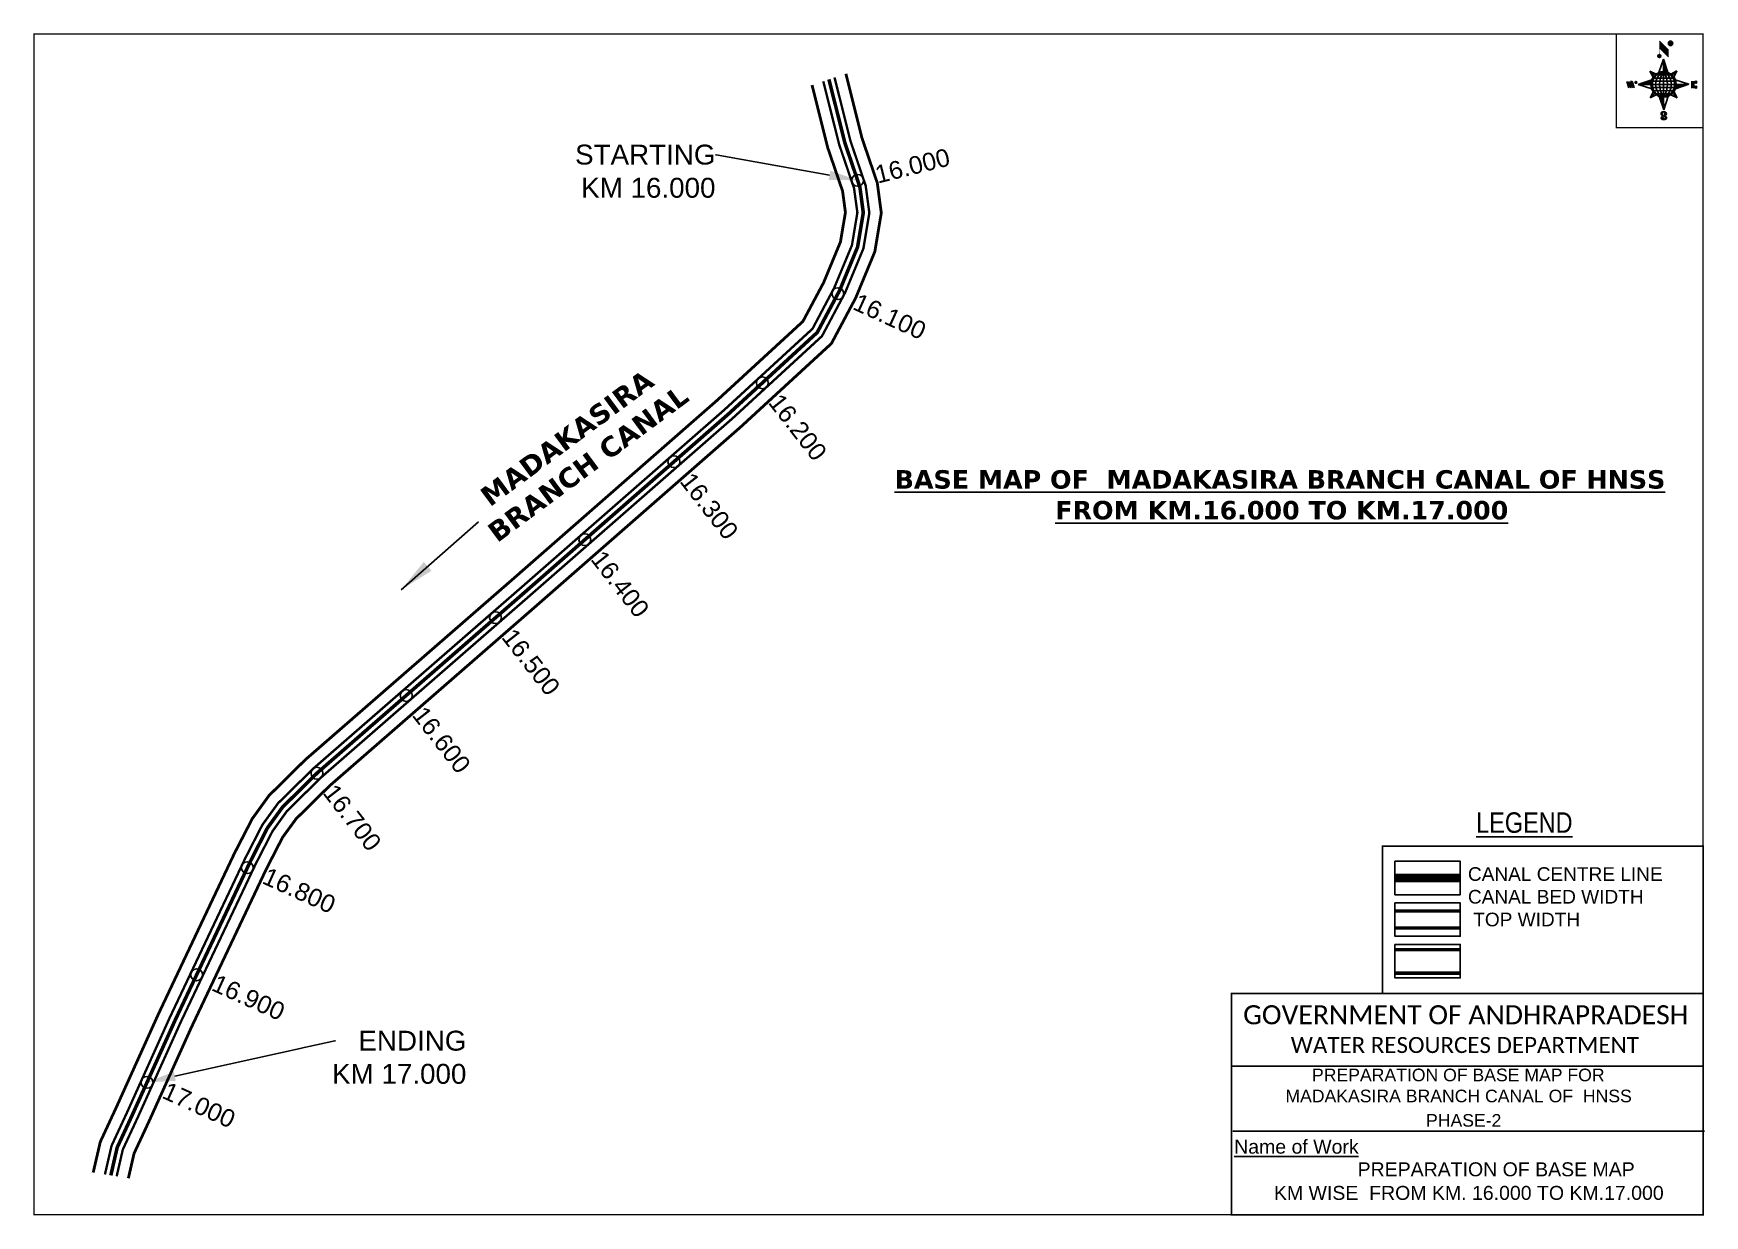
# Model space of a CAD drawing. Header units: inches. Extents: x 780448 to 781859, y 1566317 to 1567314.
import ezdxf
from ezdxf import colors
from ezdxf.entities.mleader import LeaderData, LeaderLine
from ezdxf.enums import TextEntityAlignment as Align
from ezdxf.math import Vec2, Vec3

# ---------------------------------------------------------------- set-up
doc = ezdxf.new("R2010")
doc.units = ezdxf.units.IN
doc.header["$MEASUREMENT"] = 0
doc.header["$PDMODE"] = 32
doc.header["$PDSIZE"] = 10
doc.linetypes.add('HIDDEN2', pattern=[0.1875, 0.125, -0.0625])
for name, color, linetype in [('AQUADUCT', 1, 'Continuous'), ('bord', 1, 'Continuous'), ('CANAL1', 242, 'Continuous'), ('CSMark', 72, 'Continuous'), ('DCBMS', 232, 'Continuous'), ('PAGE', 7, 'Continuous'), ('TEXT', 6, 'Continuous')]:
    doc.layers.add(name, color=color, linetype=linetype)
doc.styles.add('ARIALN', font='ARIALN.TTF')
doc.styles.get("Standard").update_dxf_attribs({"font": 'arial.ttf'})
doc.dimstyles.get("Standard").update_dxf_attribs({"dimtxt": 0.18, "dimasz": 0.18, "dimexe": 0.18, "dimexo": 0.0625, "dimgap": 0.09, "dimtad": 0, "dimtih": 1, "dimtoh": 1, "dimdec": 4, "dimzin": 0, "dimdsep": 46, "dimtxsty": 'Standard', "dimcen": 0.09, "dimadec": 0, "dimazin": 0, "dimtfac": 1, "dimtdec": 4, "dimtofl": 0, "dimtmove": 0, "dimatfit": 3, "dimfxl": 1, "dimtolj": 1, "dimtzin": 0, "dimarcsym": 0})
pattern_1 = [(267.297113149, (-8720374.938, 50637915.138), (10.5367255337, -0.497431438), [])]
pattern_2 = [(357.297113149, (-8720374.938, 50637915.138), (0.497431438, 10.5367255337), [])]

# ---------------------------------------------------------------- blocks, each defined once
blk = doc.blocks.new('*X12')
at = {"color": 0, "linetype": 'Continuous'}
for p, q in [((6321.6, 240.5), (6322.3, 241.2)), ((6321.6, 240.3), (6322.3, 241)), ((6321.6, 240.1), (6322.3, 240.8)), ((6321.6, 239.9), (6322.4, 240.7)), ((6321.6, 239.8), (6322.4, 240.6)), ((6321.6, 239.6), (6322.5, 240.5)), ((6321.6, 239.4), (6322.5, 240.3)), ((6321.6, 239.2), (6322.6, 240.2)), ((6321.7, 239.1), (6322.6, 240.1)), ((6321.8, 240.8), (6322.4, 241.4)), ((6321.8, 239), (6322.7, 240)), ((6321.8, 239), (6322.8, 239.9)), ((6321.9, 238.9), (6322.9, 239.8)), ((6322, 238.8), (6323, 239.7)), ((6322.1, 241.3), (6322.4, 241.6)), ((6322.1, 238.7), (6323.1, 239.6)), ((6322.2, 238.6), (6323.1, 239.6)), ((6322.3, 238.5), (6323.2, 239.5)), ((6322.4, 238.5), (6323.3, 239.4)), ((6322.5, 238.4), (6323.4, 239.3)), ((6322.7, 238.4), (6323.6, 239.3)), ((6322.8, 238.3), (6323.7, 239.2)), ((6322.9, 238.3), (6323.8, 239.1)), ((6323.1, 238.2), (6323.9, 239.1)), ((6323.2, 238.2), (6324, 239)), ((6323.3, 238.2), (6324.2, 239)), ((6323.5, 238.1), (6324.3, 238.9)), ((6323.7, 238.1), (6324.4, 238.9)), ((6323.8, 238.1), (6324.6, 238.8)), ((6324.1, 238.2), (6324.7, 238.8)), ((6324.3, 238.3), (6324.9, 238.8)), ((6324.6, 238.3), (6325.1, 238.8)), ((6324.8, 238.4), (6325.2, 238.8)), ((6325.1, 238.5), (6325.4, 238.8)), ((6325.4, 238.6), (6325.6, 238.8))]:
    blk.add_line(p, q, dxfattribs=at)
blk = doc.blocks.new('*X11')
at = {"color": 0, "linetype": 'Continuous'}
for p, q in [((6324.4, 240.3), (6324.5, 240.4)), ((6324.6, 240.3), (6324.8, 240.5)), ((6324.7, 240.2), (6325, 240.5)), ((6324.8, 240.2), (6325.2, 240.6)), ((6325, 240.1), (6325.5, 240.6)), ((6325.1, 240.1), (6325.6, 240.6)), ((6325.2, 240), (6325.8, 240.6)), ((6325.3, 240), (6326, 240.6)), ((6325.4, 239.9), (6326.1, 240.6)), ((6325.5, 239.8), (6326.2, 240.5)), ((6325.6, 239.8), (6326.3, 240.5)), ((6325.7, 239.7), (6326.5, 240.4)), ((6325.9, 239.6), (6326.6, 240.3)), ((6326, 239.5), (6326.7, 240.3)), ((6326, 239.4), (6326.8, 240.2)), ((6326.1, 239.3), (6327, 240.2)), ((6326.2, 239.3), (6327.1, 240.1)), ((6326.3, 239.2), (6327.1, 240)), ((6326.4, 239.1), (6327.2, 239.9)), ((6326.5, 239), (6327.3, 239.8)), ((6326.5, 238.9), (6327.4, 239.7)), ((6326.6, 238.8), (6327.5, 239.6)), ((6326.7, 238.7), (6327.5, 239.5)), ((6326.8, 238.6), (6327.6, 239.4)), ((6326.8, 238.5), (6327.7, 239.3)), ((6326.8, 236.5), (6327.4, 237)), ((6326.9, 238.3), (6327.8, 239.2)), ((6326.9, 238.2), (6327.9, 239.1)), ((6326.9, 236.8), (6327.6, 237.4)), ((6327, 238.1), (6327.8, 239)), ((6327, 237.9), (6327.8, 238.8)), ((6327, 237.8), (6327.8, 238.6)), ((6327, 237.6), (6327.8, 238.4)), ((6327, 237.4), (6327.8, 238.2)), ((6327, 237.3), (6327.8, 238)), ((6327, 237.1), (6327.8, 237.9))]:
    blk.add_line(p, q, dxfattribs=at)
blk = doc.blocks.new('H')
at = {"layer": 'bord', "extrusion": (0.000427885, 0.004792, 0.999988)}
h = blk.add_hatch(dxfattribs=at)
h.set_pattern_fill('LINE', color=8, scale=84.387686, angle=-2.7029, style=0)
h.set_pattern_definition(pattern_2)
h.paths.add_polyline_path([(-492, 786, -0.090992), (-448, 775), (-486, 912)])
h = blk.add_hatch(dxfattribs=at)
h.set_pattern_fill('LINE', color=8, scale=84.387686, angle=-92.7029, style=0)
h.set_pattern_definition(pattern_1)
h.paths.add_polyline_path([(-625, 665, -0.090992), (-615, 710), (-751, 671)])
h = blk.add_hatch(dxfattribs=at)
h.set_pattern_fill('LINE', color=8, scale=84.387686, angle=-2.7029, style=0)
h.set_pattern_definition(pattern_2)
h.paths.add_polyline_path([(-504, 533, -0.090992), (-549, 543), (-510, 406)])
h = blk.add_hatch(dxfattribs=at)
h.set_pattern_fill('LINE', color=8, scale=84.387686, angle=-92.7029, style=0)
h.set_pattern_definition(pattern_1)
h.paths.add_polyline_path([(-246, 647), (-372, 653, -0.090992), (-382, 609)])
for p, q in [((-519, 1020, -1217), (-435, 927, -1216)), ((-516, 1087, -1217), (-432, 994, -1217)), ((-538, 774, -1216), (-487, 906, -1216)), ((-487, 906, -1216), (-493, 780, -1216)), ((-487, 906, -1216), (-448, 769, -1216)), ((-865, 701, -1215), (-847, 638, -1215)), ((-847, 700, -1215), (-829, 637, -1215)), ((-829, 699, -1215), (-811, 636, -1215)), ((-829, 699, -1215), (-811, 698, -1215)), ((-811, 698, -1215), (-794, 635, -1215)), ((-752, 665, -1215), (-615, 704, -1215)), ((-627, 794, -1216), (-567, 760, -1216)), ((-627, 794, -1216), (-584, 747, -1215)), ((-599, 731, -1215), (-627, 794, -1216)), ((-421, 753, -1216), (-359, 781, -1216)), ((-359, 781, -1216), (-405, 739, -1216)), ((-359, 781, -1216), (-392, 721, -1215)), ((-379, 693, -1215), (-246, 641, -1215)), ((-213, 669, -1215), (-217, 601, -1215)), ((-752, 665, -1215), (-625, 659, -1215)), ((-619, 614, -1215), (-752, 665, -1215)), ((-639, 526, -1214), (-606, 585, -1215)), ((-639, 526, -1214), (-593, 568, -1215)), ((-577, 553, -1215), (-639, 526, -1214)), ((-511, 400, -1214), (-549, 537, -1214)), ((-460, 533, -1215), (-511, 400, -1214)), ((-505, 527, -1214), (-511, 400, -1214)), ((-371, 513, -1214), (-431, 546, -1215)), ((-371, 513, -1214), (-414, 560, -1215)), ((-399, 576, -1215), (-371, 513, -1214)), ((-246, 641, -1215), (-383, 603, -1215)), ((-373, 647, -1215), (-246, 641, -1215)), ((-197, 600, -1215), (-194, 668, -1215))]:
    blk.add_line(p, q, dxfattribs=at)
at = {"layer": 'bord', "color": 8, "linetype": 'ByBlock', "extrusion": (0.000427885, 0.004792, 0.999988)}
for p, q in [((-375, 679, -1215), (-620, 691, -1215)), ((-386, 711, -1215), (-605, 722, -1215)), ((-411, 744, -1216), (-578, 752, -1216)), ((-493, 780, -1216), (-505, 527, -1214)), ((-373, 647, -1215), (-625, 659, -1215)), ((-378, 616, -1215), (-623, 628, -1215)), ((-392, 585, -1215), (-611, 595, -1215)), ((-420, 555, -1215), (-587, 562, -1215))]:
    blk.add_line(p, q, dxfattribs=at)
at = {"layer": 'bord', "extrusion": (0.000427885, 0.004792, 0.999988), "elevation": -1212}
for points, const_width in [([(-522, 960), (-516, 1093)], 1.61), ([(-434, 933), (-428, 1066)], 1.61), ([(-870, 707), (-846, 706)], 0.642), ([(-829, 643), (-821, 678)], 0.642), ([(-793, 641), (-782, 694)], 0.642), ([(-223, 676), (-174, 673)], 0.706), ([(-829, 643), (-855, 644)], 0.642), ([(-811, 642), (-784, 641)], 0.642), ([(-177, 605), (-226, 607)], 0.706), ([(-195, 645), (-185, 644)], 0.706)]:
    blk.add_lwpolyline(points, dxfattribs=dict(at, const_width=const_width))
for points, const_width in [([(-414, 1073, 1), (-398, 1058, 1)], 22.3), ([(-530, 950, 1), (-520, 939, 1)], 14.8), ([(-776, 697, 1), (-769, 690, 1)], 8.9), ([(-180, 618, 1), (-173, 611, 1)], 9.79), ([(-178, 667, 1), (-171, 660, 1)], 9.79), ([(-490, 362, 1), (-498, 369, 1)], 11.1), ([(-525, 322, 1), (-533, 329, 1)], 11.1)]:
    blk.add_lwpolyline(points, format="xyb", close=True, dxfattribs=dict(at, const_width=const_width))
for points in [[(-537, 317), (-531, 310), (-520, 307), (-505, 307), (-494, 310), (-486, 318), (-487, 326), (-491, 333), (-494, 336), (-503, 341), (-522, 347), (-530, 352), (-534, 355), (-537, 363), (-537, 373), (-530, 381), (-520, 384), (-504, 384), (-493, 380), (-487, 373)], [(-522, 348), (-526, 354), (-528, 361), (-528, 371), (-526, 375), (-521, 381), (-515, 384)], [(-505, 307), (-499, 312), (-497, 319), (-497, 327), (-501, 335), (-509, 343)]]:
    blk.add_lwpolyline(points, dxfattribs=at)
at = {"layer": 'bord', "extrusion": (0.000427885, 0.004792, 0.999988)}
for centre, radius in [((-406, 1065, -1212), 22.3), ((-525, 944, -1212), 14.8), ((-773, 694, -1212), 8.9), ((-498, 659, -1212), 127), ((-177, 615, -1212), 9.79), ((-174, 663, -1212), 9.79), ((-494, 365, -1212), 11.1), ((-529, 325, -1212), 11.1)]:
    blk.add_circle(centre, radius, dxfattribs=at)
at = {"layer": 'bord', "color": 8, "linetype": 'ByBlock', "extrusion": (0.000427885, 0.004792, 0.999988)}
for centre, radius, start, end in [((-482, 658, -1212), 128, 94.9254, 259.6691), ((-437, 656, -1212), 141, 113.2864, 241.308), ((-316, 651, -1212), 222, 142.5892, 212.0053), ((-560, 662, -1212), 141, 293.2864, 61.308), ((-681, 668, -1212), 222, 322.5892, 32.0053), ((-515, 660, -1212), 128, 274.9254, 79.6691)]:
    blk.add_arc(centre, radius, start, end, dxfattribs=at)
at = {"layer": 'bord', "extrusion": (0.000427885, 0.004792, 0.999988)}
for points in [[(-516, 1093, -1212), (-431, 1000, -1212), (-519, 1026, -1212), (-434, 933, -1212)], [(-864, 707, -1212), (-846, 706, -1212), (-846, 644, -1212), (-829, 643, -1212)], [(-829, 705, -1212), (-811, 704, -1212), (-811, 642, -1212), (-793, 641, -1212)], [(-193, 674, -1212), (-197, 606, -1212), (-213, 675, -1212), (-216, 607, -1212)]]:
    blk.add_solid(points, dxfattribs=at)
at = {"layer": 'bord', "extrusion": (0.000427885, 0.004792, 0.999988), "xscale": 7.977342409717546, "yscale": 7.977342408231451, "zscale": 7.977342408476333, "rotation": 138.0840426661453}
for name, p in [('*X11', (38301, -31929, -1212)), ('*X12', (38314, -31951, -1212))]:
    blk.add_blockref(name, p, dxfattribs=at)

msp = doc.modelspace()

# ---------------------------------------------------------------- linework, layer by layer
at = {"layer": 'CANAL1', "color": 200, "const_width": 2.4}
for points in [[(781105.4, 1567270.8), (781118.7, 1567217.8), (781131.2, 1567181.3), (781133.6, 1567163.3), (781129.4, 1567138.4), (781115.2, 1567104.1), (781097.7, 1567071.3), (781025, 1567004.5), (780851.3, 1566852.5), (780677.6, 1566701.4), (780646.9, 1566671.1), (780632.8, 1566651.6), (780617.6, 1566622.1), (780554, 1566487.7), (780518, 1566408), (780504.5, 1566378.9), (780498.5, 1566353)], [(781134, 1567280.3), (781147.5, 1567226.3), (781160.5, 1567188.2), (781163.9, 1567162.8), (781158.4, 1567130.1), (781142.3, 1567091.2), (781121.8, 1567052.7), (781045, 1566982.1), (780871, 1566829.9), (780698, 1566679.3), (780669.8, 1566651.5), (780658.4, 1566635.9), (780644.5, 1566608.8), (780581.2, 1566475.1), (780545.3, 1566395.5), (780533, 1566369.1), (780528.2, 1566348.2), (780528.2, 1566348.2)]]:
    msp.add_lwpolyline(points, dxfattribs=at)
at = {"layer": 'CANAL1', "color": 5, "ltscale": 5, "const_width": 2}
for points in [[(781114.9, 1567274), (781128.3, 1567220.7), (781140.9, 1567183.6), (781143.7, 1567163.1), (781139.1, 1567135.6), (781124.2, 1567099.8), (781105.8, 1567065.1), (781031.7, 1566997), (780857.9, 1566845), (780684.4, 1566694), (780654.5, 1566664.6), (780641.3, 1566646.4), (780626.6, 1566617.7), (780563, 1566483.5), (780527.1, 1566403.8), (780514, 1566375.6), (780508.4, 1566351.4)], [(781124.4, 1567277.2), (781137.9, 1567223.5), (781150.7, 1567185.9), (781153.8, 1567162.9), (781148.8, 1567132.9), (781133.3, 1567095.5), (781113.8, 1567058.9), (781038.4, 1566989.6), (780864.4, 1566837.5), (780691.2, 1566686.7), (780662.1, 1566658.1), (780649.9, 1566641.1), (780635.6, 1566613.2), (780572.1, 1566479.3), (780536.2, 1566399.7), (780523.5, 1566372.4), (780518.3, 1566349.8)]]:
    msp.add_lwpolyline(points, dxfattribs=at)
at = {"layer": 'CANAL1', "color": 1, "linetype": 'HIDDEN2', "ltscale": 100, "const_width": 3}
msp.add_lwpolyline([(781119.7, 1567275.6), (781133.1, 1567222.1), (781145.8, 1567184.8), (781148.7, 1567163), (781143.9, 1567134.2), (781128.8, 1567097.6), (781109.8, 1567062), (781035, 1566993.3), (780861.1, 1566841.2), (780687.8, 1566690.4), (780658.3, 1566661.3), (780645.6, 1566643.8), (780631.1, 1566615.4), (780567.6, 1566481.4), (780531.6, 1566401.8), (780518.7, 1566374), (780513.4, 1566350.6)], dxfattribs=at)
msp.add_lwpolyline([(781119.7, 1567275.6), (781133.1, 1567222.1), (781145.8, 1567184.8), (781148.7, 1567163), (781143.9, 1567134.2), (781128.8, 1567097.6), (781109.8, 1567062), (781035, 1566993.3), (780861.1, 1566841.2), (780687.8, 1566690.4), (780658.3, 1566661.3), (780645.6, 1566643.8), (780631.1, 1566615.4), (780567.6, 1566481.4), (780531.6, 1566401.8), (780518.7, 1566374), (780513.4, 1566350.6)], dxfattribs=at)
at = {"layer": 'CANAL1', "color": 1, "linetype": 'HIDDEN2', "ltscale": 100, "const_width": 7.19, "elevation": -0.4}
msp.add_lwpolyline([(781652.7, 1566601.6), (781597.5, 1566601.6)], dxfattribs=at)
at = {"layer": 'CANAL1', "color": 5, "const_width": 2.88, "elevation": -0.4}
for points in [[(781652.7, 1566573.7), (781597.5, 1566573.7)], [(781652.7, 1566559.3), (781597.5, 1566559.3)]]:
    msp.add_lwpolyline(points, dxfattribs=at)
at = {"layer": 'CANAL1', "color": 200, "const_width": 2.88, "elevation": -0.4}
for points in [[(781652.7, 1566541.1), (781597.5, 1566541.1)], [(781652.7, 1566521.3), (781597.5, 1566521.3)]]:
    msp.add_lwpolyline(points, dxfattribs=at)
at = {"layer": 'CSMark', "color": 3}
for p in [(781143.9, 1567190.4), (781127.2, 1567094.8), (781063.5, 1567019.5), (780988.8, 1566952.9), (780913.6, 1566887.1), (780838.2, 1566821.3), (780762.8, 1566755.6), (780687.4, 1566690), (780628.7, 1566610.3), (780585.8, 1566519.9), (780544, 1566429.1)]:
    msp.add_point(p, dxfattribs=at)
at = {"layer": 'PAGE', "const_width": 1.2}
msp.add_lwpolyline([(780448.6, 1566317.4), (781857.7, 1566317.4), (781857.7, 1567313.8), (780448.6, 1567313.8), (780448.6, 1566317.4)], dxfattribs=at)
at = {"layer": 'PAGE'}
for points, const_width in [([(781857.7, 1567313.8), (781784.5, 1567313.8), (781784.5, 1567234.9), (781857.7, 1567234.9)], 1.2), ([(781587, 1566628.5), (781857.7, 1566628.5), (781857.7, 1566504), (781587, 1566504)], 1.44), ([(781459.5, 1566504), (781857.7, 1566504), (781857.7, 1566317.4), (781459.5, 1566317.4)], 1.44)]:
    msp.add_lwpolyline(points, close=True, dxfattribs=dict(at, const_width=const_width))
at = {"layer": 'PAGE', "elevation": -0.4}
for points in [[(781597.5, 1566615.7), (781652.7, 1566615.7), (781652.7, 1566587.5), (781597.5, 1566587.5)], [(781597.5, 1566580.6), (781652.7, 1566580.6), (781652.7, 1566552.4), (781597.5, 1566552.4)], [(781597.5, 1566545.5), (781652.7, 1566545.5), (781652.7, 1566517.3), (781597.5, 1566517.3)]]:
    msp.add_lwpolyline(points, close=True, dxfattribs=at)
at = {"layer": 'PAGE'}
for points in [[(781459.5, 1566442.9), (781857.7, 1566442.9)], [(781460.8, 1566387.8), (781859, 1566387.8)]]:
    msp.add_lwpolyline(points, dxfattribs=at)

# ---------------------------------------------------------------- block references
at = {"layer": 'AQUADUCT', "color": 1, "xscale": 0.08434626886064292, "yscale": 0.08434626890812069, "zscale": 0.08434626884072384, "rotation": 3.078330618448037}
msp.add_blockref('H', (781869.3, 1567218.6, 102.4), dxfattribs=at)

# ---------------------------------------------------------------- texts
at = {"layer": 'CANAL1', "insert": (780795.1, 1566906.8), "char_height": 16.785, "width": 245.941, "attachment_point": 1, "rotation": 36.5401}
msp.add_mtext('\\pi35.374;{\\fVerdana|b1|i0|c0|p34;MADAKASIRA \\P\\pi22.342;BRANCH CANAL}', dxfattribs=at)
at = {"layer": 'CSMark', "color": 1}
for s, rotation, p in [('16.000', 14.0637, (781159.1, 1567194.9)), ('16.100', 335.498, (781141.9, 1567088.8)), ('16.200', 307.9441, (781073.7, 1567007.3)), ('16.300', 307.9441, (780999, 1566940.8)), ('16.400', 307.9441, (780923.8, 1566875)), ('16.500', 307.9441, (780848.5, 1566809.2)), ('16.600', 307.9441, (780773, 1566743.5)), ('16.700', 307.9441, (780697.6, 1566677.9)), ('16.800', 335.6887, (780643.3, 1566604.3)), ('16.900', 335.6887, (780600.5, 1566514)), ('17.000', 335.6887, (780558.7, 1566423.2))]:
    msp.add_text(s, height=15, rotation=rotation, dxfattribs=at).set_placement(p, align=Align.MIDDLE_LEFT)
at = {"layer": 'PAGE', "extrusion": (0.000201441, 0.004807, 0.999988), "style": 'ARIALN'}
msp.add_text('%%ULEGEND', height=17.27, rotation=359.9999, dxfattribs=at).set_placement((781706.8, 1566629.5, 7688.1), align=Align.MIDDLE)
at = {"layer": 'PAGE', "extrusion": (0.000201441, 0.004807, 0.999988)}
for s, height, p in [('PHASE-2', 10.64, (781655.6, 1566378.2, 7686.8)), ('PREPARATION OF BASE MAP', 11.776, (781683, 1566336.9, 7685.4)), ('KM WISE  FROM KM. 16.000 TO KM.17.000', 11.776, (781659.9, 1566317, 7685.4))]:
    msp.add_text(s, height=height, rotation=359.9999, dxfattribs=at).set_placement(p, align=Align.MIDDLE_CENTER)
msp.add_text('%%UName of Work', height=11.776, rotation=359.9999, dxfattribs=at).set_placement((781461.8, 1566350.1, 7685.3))
at = {"layer": 'PAGE', "extrusion": (0.000201441, 0.004807, 0.999988), "attachment_point": 1, "text_direction": (1, -1e-06, -0.000201)}
for s, insert, char_height, width in [('CANAL CENTRE LINE CANAL BED WIDTH {\\H2.3717x; }\\P TOP WIDTH{\\H1.9152x; }', (781659.2, 1566610.7, -0.4), 11.51, 202.535), ('\\pi4.3025;{\\fCalibri|b0|i0|c0|p34;\\H1.3333x;GOVERNMENT OF ANDHRAPRADESH\\P\\pi44.449;\\H0.83998x;WATER RESOURCES DEPARTMENT}', (781465.1, 1566494.2, -1.6), 12.06, 385.197), ('\\pi182.04;PREPARATION OF BASE MAP FOR \\P\\pi159.58;MADAKASIRA BRANCH CANAL OF  HNSS ', (781345.5, 1566440.7), 10.644, 609.781)]:
    msp.add_mtext(s, dxfattribs=dict(at, insert=insert, char_height=char_height, width=width))
at = {"layer": 'TEXT', "color": 1, "insert": (781168.9, 1566945.8), "char_height": 15.586, "width": 661.659, "attachment_point": 1}
msp.add_mtext('\\pi6.2403;{\\fVerdana|b1|i0|c0|p34;\\LBASE MAP OF  MADAKASIRA BRANCH CANAL OF HNSS\\P\\pi141.83;FROM KM.16.000 TO KM.17.000}', dxfattribs=at)

# ---------------------------------------------------------------- leaders
at = {"layer": 'CANAL1'}
msp.add_leader([(780758.4, 1566844.8), (780823.7, 1566902.3)], dimstyle='Standard', override={"dimasz": 30, "dimgap": 0.09, "dimtad": 0}, dxfattribs=at)

# ---------------------------------------------------------------- next in the draw order: leaders
at = {"layer": 'DCBMS', "color": 5}
ml = msp.add_multileader_mtext('Standard', dxfattribs=at)
ml.set_content('STARTING \\PKM 16.000', color=5)
ml.set_leader_properties()
ml.build(insert=Vec2(0, 0))
ml.multileader.update_dxf_attribs({"dogleg_length": 0.36, "arrow_head_size": 24})
ctx = ml.context
ctx.base_point, ctx.char_height, ctx.arrow_head_size, ctx.landing_gap_size, ctx.plane_origin = Vec3(780907.8, 1567212), 16.79, 24, 0.108, Vec3(781072.5, 1567466.5)
ctx.text_align_type = 2
notes = []
notes.append((ctx, [(0, (1, 1, 0), (781024.4, 1567212), (-1, 0), 0.36, [(0, [(781143.9, 1567190.4)], 0, [])])]))
ctx.mtext.insert, ctx.mtext.width, ctx.mtext.alignment, ctx.mtext.flow_direction = Vec3(781023.9, 1567220.5), 130.746, 3, 5
ctx.mtext.has_bg_fill, ctx.mtext.bg_color, ctx.mtext.bg_scale_factor, ctx.mtext.bg_transparency, ctx.mtext.use_window_bg_color = 1, -1027028792, 1.5, 0, 1
ml = msp.add_multileader_mtext('Standard', dxfattribs=at)
ml.set_content('ENDING \\PKM 17.000', color=5)
ml.set_leader_properties()
ml.build(insert=Vec2(0, 0))
ml.multileader.update_dxf_attribs({"dogleg_length": 0.36, "arrow_head_size": 24})
ctx = ml.context
ctx.base_point, ctx.char_height, ctx.arrow_head_size, ctx.landing_gap_size, ctx.plane_origin = Vec3(780702.9, 1566464.2), 16.79, 24, 0.108, Vec3(780862.2, 1566718.7)
ctx.text_align_type = 2
notes.append((ctx, [(1, (1, 1, 0), (780702.6, 1566464.2), (1, 0), 0.36, [(0, [(780544, 1566429.1)], 0, [])])]))
ctx.mtext.insert, ctx.mtext.width, ctx.mtext.alignment, ctx.mtext.flow_direction = Vec3(780813.6, 1566472.7), 130.746, 3, 5
ctx.mtext.has_bg_fill, ctx.mtext.bg_color, ctx.mtext.bg_scale_factor, ctx.mtext.bg_transparency, ctx.mtext.use_window_bg_color = 1, -1027028792, 1.5, 0, 1
for ctx, leaders in notes:
    for number, flags, end, landing, length, lines in leaders:
        leader = LeaderData()
        leader.index, (leader.has_last_leader_line, leader.has_dogleg_vector, leader.attachment_direction) = number, flags
        leader.last_leader_point, leader.dogleg_vector, leader.dogleg_length = Vec3(end), Vec3(landing), length
        for number, points, colour, breaks in lines:
            line = LeaderLine()
            line.index, line.vertices, line.color, line.breaks = number, Vec3.list(points), colors.encode_raw_color(colour), breaks
            leader.lines.append(line)
        ctx.leaders.append(leader)

doc.saveas('drawing.dxf')
